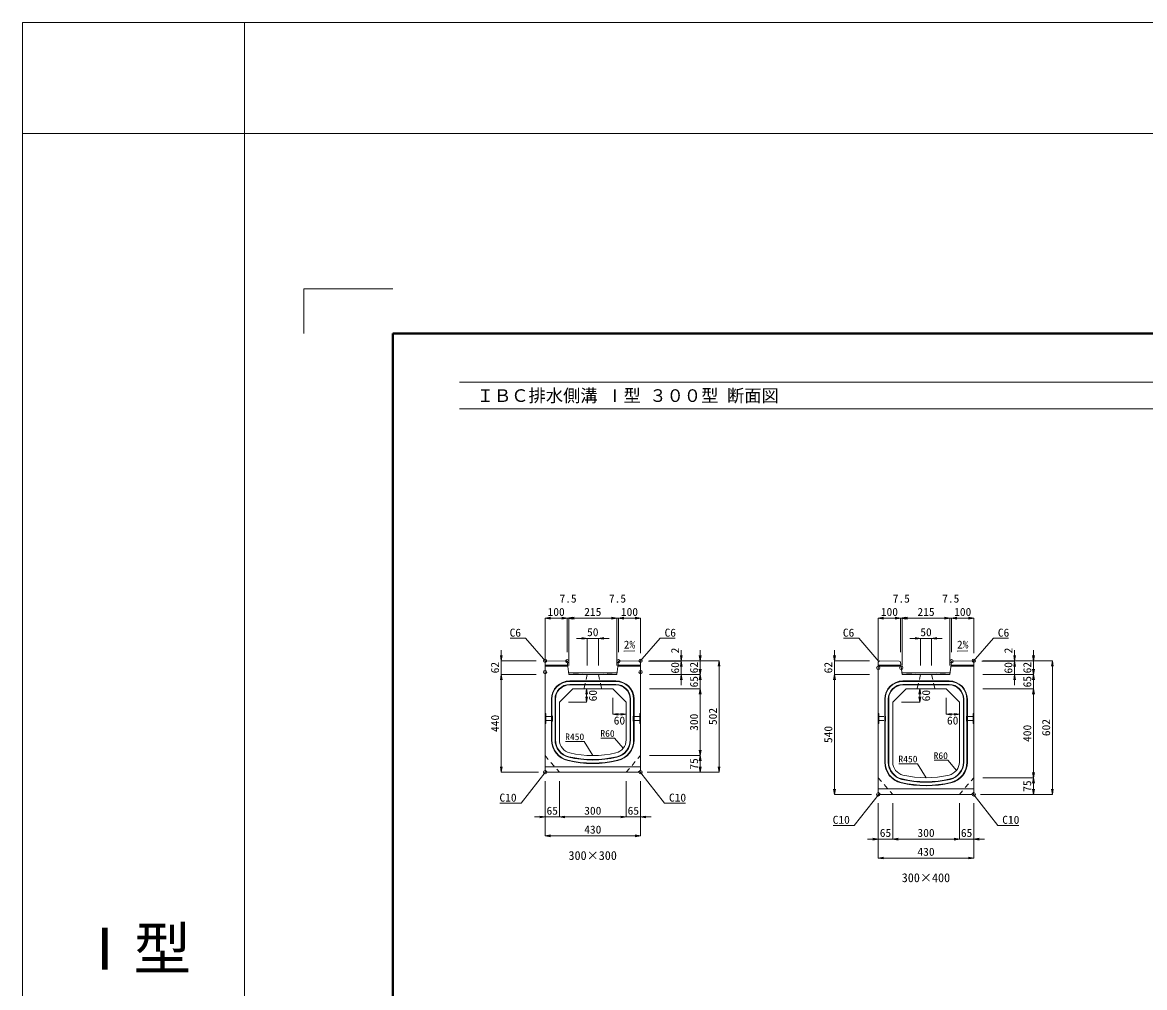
# Model space of a CAD drawing. Units: millimetres at full size. Extents: x -1267 to 18002, y -8037 to 14483.
# Drawn here: x -1267 to 3784, y 10138 to 14483 of the extents above; entities that cross this region are included whole.
import ezdxf
from ezdxf.enums import TextEntityAlignment as Align

# ---------------------------------------------------------------- set-up
doc = ezdxf.new("R2010")
doc.units = ezdxf.units.MM
doc.header["$LTSCALE"] = 30
doc.header["$PDMODE"] = 32
doc.header["$PDSIZE"] = 15
doc.linetypes.add('USER1', pattern=[1.35, 0.75, -0.6])
for name, color, linetype, lineweight in [('0_2', 5, 'Continuous', 13), ('Defpoints_3', 1, 'Continuous', 13), ('インサート', 3, 'USER1', 9), ('図枠', 7, 'Continuous', 5), ('寸法線', 7, 'Continuous', 13), ('引出線', 4, 'Continuous', 13), ('排水孔', 30, 'USER1', 9), ('本体', 2, 'Continuous', 13), ('目地', 132, 'Continuous', 5), ('補助線', 8, 'Continuous', 13)]:
    doc.layers.add(name, color=color, linetype=linetype, lineweight=lineweight)
doc.layers.add('文字', color=7, linetype='Continuous')
doc.styles.add('ＭＳ ゴシック', font='')
doc.styles.add('ＭＳ 明朝', font='')
doc.styles.get('ＭＳ ゴシック').set_extended_font_data('MS Gothic')
doc.styles.get('ＭＳ 明朝').set_extended_font_data('MS Mincho')

# ---------------------------------------------------------------- blocks, each defined once
blk = doc.blocks.new('open_arrow')
at = {"color": 0, "linetype": 'Continuous', "lineweight": -2}
blk.add_lwpolyline([(7.5, 1.25), (0, 0), (7.5, -1.25)], dxfattribs=at)

msp = doc.modelspace()

# ---------------------------------------------------------------- linework, layer by layer
at = {"layer": '0_2'}
for p, q in [((-1267.22, 14483.45), (18001.66, 14483.45)), ((-1267.22, 14483.45), (-1267.22, -8037.05)), ((-267.22, 14483.45), (-267.22, -8037.05)), ((-1267.22, 13983.45), (18001.66, 13983.45))]:
    msp.add_line(p, q, dxfattribs=at)
at = {"layer": 'Defpoints_3'}
for p, q in [((0, 13283.37), (400, 13283.37)), ((0, 13083.37), (0, 13283.37)), ((0, 13283.37), (400, 13283.37)), ((0, 13083.37), (0, 13283.37))]:
    msp.add_line(p, q, dxfattribs=at)
at = {"layer": 'インサート'}
for p, q in [((1088.2, 11358.21), (1115.2, 11358.21)), ((1088.2, 11358.21), (1088.2, 11341.21)), ((1088.2, 11341.21), (1115.2, 11341.21)), ((1118.2, 11362.21), (1115.2, 11362.21)), ((1115.2, 11362.21), (1115.2, 11337.21)), ((1115.2, 11337.21), (1118.2, 11337.21)), ((1118.2, 11337.21), (1118.2, 11362.21)), ((1481.8, 11362.21), (1484.8, 11362.21)), ((1481.8, 11337.21), (1481.8, 11362.21)), ((1484.8, 11337.21), (1481.8, 11337.21)), ((1484.8, 11362.21), (1484.8, 11337.21)), ((1511.8, 11358.21), (1484.8, 11358.21)), ((1511.8, 11341.21), (1484.8, 11341.21)), ((1511.8, 11358.21), (1511.8, 11341.21)), ((2588.2, 11358.21), (2615.2, 11358.21)), ((2588.2, 11358.21), (2588.2, 11341.21)), ((2588.2, 11341.21), (2615.2, 11341.21)), ((2618.2, 11362.21), (2615.2, 11362.21)), ((2615.2, 11362.21), (2615.2, 11337.21)), ((2615.2, 11337.21), (2618.2, 11337.21)), ((2618.2, 11337.21), (2618.2, 11362.21)), ((2981.8, 11362.21), (2984.8, 11362.21)), ((2981.8, 11337.21), (2981.8, 11362.21)), ((2984.8, 11337.21), (2981.8, 11337.21)), ((2984.8, 11362.21), (2984.8, 11337.21)), ((3011.8, 11358.21), (2984.8, 11358.21)), ((3011.8, 11341.21), (2984.8, 11341.21)), ((3011.8, 11358.21), (3011.8, 11341.21))]:
    msp.add_line(p, q, dxfattribs=at)
at = {"layer": '図枠', "lineweight": 40}
for p, q in [((400, 7543.37), (400, 13083.37)), ((400, 13083.37), (8200, 13083.37))]:
    msp.add_line(p, q, dxfattribs=at)
at = {"layer": '図枠', "lineweight": 13}
for p, q in [((700, 12863.37), (7900, 12863.37)), ((700, 12743.37), (7900, 12743.37))]:
    msp.add_line(p, q, dxfattribs=at)
at = {"layer": '寸法線'}
for p, q in [((1085, 11801.45), (1233, 11801.45)), ((1085, 11611.71), (1085, 11801.45)), ((1137, 11801.45), (1240.5, 11801.45)), ((1185, 11647.71), (1185, 11801.45)), ((1185, 11647.71), (1185, 11801.45)), ((1192.5, 11587.71), (1192.5, 11801.45)), ((1192.5, 11801.45), (1407.5, 11801.45)), ((1192.5, 11587.71), (1192.5, 11801.45)), ((1359.5, 11801.45), (1463, 11801.45)), ((1407.5, 11587.71), (1407.5, 11801.45)), ((1407.5, 11587.71), (1407.5, 11801.45)), ((1415, 11647.71), (1415, 11801.45)), ((1415, 11801.45), (1515, 11801.45)), ((1415, 11647.71), (1415, 11801.45)), ((1515, 11643.71), (1515, 11801.45)), ((2585, 11801.45), (2733, 11801.45)), ((2585, 11611.71), (2585, 11801.45)), ((2637, 11801.45), (2740.5, 11801.45)), ((2685, 11647.71), (2685, 11801.45)), ((2685, 11647.71), (2685, 11801.45)), ((2692.5, 11587.71), (2692.5, 11801.45)), ((2692.5, 11801.45), (2907.5, 11801.45)), ((2692.5, 11587.71), (2692.5, 11801.45)), ((2859.5, 11801.45), (2963, 11801.45)), ((2907.5, 11587.71), (2907.5, 11801.45)), ((2907.5, 11587.71), (2907.5, 11801.45)), ((2915, 11647.71), (2915, 11801.45)), ((2915, 11801.45), (3015, 11801.45)), ((2915, 11647.71), (2915, 11801.45)), ((3015, 11643.71), (3015, 11801.45)), ((1227, 11710.26), (1373, 11710.26)), ((1275, 11587.71), (1275, 11710.26)), ((1325, 11587.71), (1325, 11710.26)), ((2727, 11710.26), (2873, 11710.26)), ((2775, 11587.71), (2775, 11710.26)), ((2825, 11587.71), (2825, 11710.26)), ((887.87, 11499.71), (887.87, 11657.71)), ((1698.51, 11559.71), (1698.51, 11657.71)), ((1783.51, 11499.71), (1783.51, 11657.71)), ((2387.87, 11499.71), (2387.87, 11657.71)), ((3198.51, 11559.71), (3198.51, 11657.71)), ((3283.51, 11499.71), (3283.51, 11657.71)), ((1045, 11609.71), (887.87, 11609.71)), ((1550.92, 11607.71), (1698.51, 11607.71)), ((1550.92, 11607.71), (1698.51, 11607.71)), ((1555, 11609.71), (1783.51, 11609.71)), ((1555, 11609.71), (1698.51, 11609.71)), ((1555, 11609.71), (1868.51, 11609.71)), ((1698.51, 11499.71), (1698.51, 11607.71)), ((1783.51, 11434.71), (1783.51, 11595.71)), ((1868.51, 11107.71), (1868.51, 11609.71)), ((2545, 11609.71), (2387.87, 11609.71)), ((3050.92, 11607.71), (3198.51, 11607.71)), ((3050.92, 11607.71), (3198.51, 11607.71)), ((3055, 11609.71), (3283.51, 11609.71)), ((3055, 11609.71), (3368.51, 11609.71)), ((3055, 11609.71), (3198.51, 11609.71)), ((3198.51, 11499.71), (3198.51, 11607.71)), ((3283.51, 11434.71), (3283.51, 11595.71)), ((3368.51, 11007.71), (3368.51, 11609.71)), ((887.87, 11107.71), (887.87, 11547.71)), ((1045, 11547.71), (887.87, 11547.71)), ((1045, 11547.71), (887.87, 11547.71)), ((1555, 11547.71), (1783.51, 11547.71)), ((1555, 11547.71), (1783.51, 11547.71)), ((1555, 11547.71), (1698.51, 11547.71)), ((2387.87, 11007.71), (2387.87, 11547.71)), ((2545, 11547.71), (2387.87, 11547.71)), ((2545, 11547.71), (2387.87, 11547.71)), ((3055, 11547.71), (3283.51, 11547.71)), ((3055, 11547.71), (3283.51, 11547.71)), ((3055, 11547.71), (3198.51, 11547.71)), ((1272.17, 11422.71), (1272.17, 11482.71)), ((1555, 11482.71), (1783.51, 11482.71)), ((1555, 11482.71), (1783.51, 11482.71)), ((1783.51, 11182.71), (1783.51, 11482.71)), ((2772.17, 11422.71), (2772.17, 11482.71)), ((3055, 11482.71), (3283.51, 11482.71)), ((3055, 11482.71), (3283.51, 11482.71)), ((3283.51, 11082.71), (3283.51, 11482.71)), ((1190, 11422.71), (1272.17, 11422.71)), ((1390, 11442.71), (1390, 11368.48)), ((2690, 11422.71), (2772.17, 11422.71)), ((2890, 11442.71), (2890, 11368.48)), ((1390, 11368.48), (1450, 11368.48)), ((2890, 11368.48), (2950, 11368.48)), ((1555, 11182.71), (1783.51, 11182.71)), ((1555, 11182.71), (1783.51, 11182.71)), ((1783.51, 11107.71), (1783.51, 11182.71)), ((1055, 11107.71), (887.87, 11107.71)), ((1085, 11067.71), (1085, 10906.55)), ((1085, 11067.71), (1085, 10821.55)), ((1150, 11067.71), (1150, 10906.55)), ((1150, 11067.71), (1150, 10906.55)), ((1450, 11067.71), (1450, 10906.55)), ((1450, 11067.71), (1450, 10906.55)), ((1515, 11067.71), (1515, 10906.55)), ((1515, 11067.71), (1515, 10821.55)), ((1545, 11107.71), (1783.51, 11107.71)), ((1545, 11107.71), (1868.51, 11107.71)), ((3055, 11082.71), (3283.51, 11082.71)), ((3055, 11082.71), (3283.51, 11082.71)), ((3283.51, 11007.71), (3283.51, 11082.71)), ((2555, 11007.71), (2387.87, 11007.71)), ((2585, 10967.71), (2585, 10806.55)), ((2585, 10967.71), (2585, 10721.55)), ((2650, 10967.71), (2650, 10806.55)), ((2650, 10967.71), (2650, 10806.55)), ((2950, 10967.71), (2950, 10806.55)), ((2950, 10967.71), (2950, 10806.55)), ((3015, 10967.71), (3015, 10806.55)), ((3015, 10967.71), (3015, 10721.55)), ((3045, 11007.71), (3283.51, 11007.71)), ((3045, 11007.71), (3368.51, 11007.71)), ((1037, 10906.55), (1198, 10906.55)), ((1150, 10906.55), (1450, 10906.55)), ((1402, 10906.55), (1563, 10906.55)), ((1085, 10821.55), (1515, 10821.55)), ((2537, 10806.55), (2698, 10806.55)), ((2650, 10806.55), (2950, 10806.55)), ((2902, 10806.55), (3063, 10806.55)), ((2585, 10721.55), (3015, 10721.55))]:
    msp.add_line(p, q, dxfattribs=at)
at = {"layer": '引出線'}
for points in [[(1088, 11606.65), (996.97, 11710.97), (928.62, 11710.97)], [(1512, 11606.65), (1603.03, 11710.97), (1671.38, 11710.97)], [(2588, 11606.65), (2496.97, 11710.97), (2428.62, 11710.97)], [(3012, 11606.65), (3103.03, 11710.97), (3171.38, 11710.97)], [(1439.91, 11653.15), (1488.62, 11654.13), (1439.88, 11653.15)], [(2939.91, 11653.15), (2988.62, 11654.13), (2939.88, 11653.15)], [(1300, 11182.71), (1261.49, 11246.26), (1177.31, 11246.26)], [(1437.07, 11216.03), (1398.48, 11261.43), (1336.25, 11261.43)], [(1090, 11112.71), (977.02, 10968.28), (882.35, 10968.28)], [(1510, 11112.71), (1622.98, 10968.28), (1717.65, 10968.28)], [(2800, 11082.71), (2761.49, 11146.26), (2677.31, 11146.26)], [(2937.07, 11116.03), (2898.48, 11161.43), (2836.25, 11161.43)], [(2590, 11012.71), (2477.02, 10868.28), (2382.35, 10868.28)], [(3010, 11012.71), (3122.98, 10868.28), (3217.65, 10868.28)]]:
    msp.add_lwpolyline(points, dxfattribs=at)
at = {"layer": '排水孔'}
for p, q in [((1275, 11547.71), (1191.5, 11555.71)), ((1275, 11547.71), (1260, 11482.71)), ((1325, 11547.71), (1408.5, 11555.71)), ((1325, 11547.71), (1340, 11482.71)), ((2775, 11547.71), (2691.5, 11555.71)), ((2775, 11547.71), (2760, 11482.71)), ((2825, 11547.71), (2908.5, 11555.71)), ((2825, 11547.71), (2840, 11482.71))]:
    msp.add_line(p, q, dxfattribs=at)
at = {"layer": '本体'}
for p, q in [((1085, 11609.71), (1085, 11117.71)), ((1085, 11609.71), (1185, 11607.71)), ((1091, 11609.59), (1085, 11603.71)), ((1192.5, 11547.71), (1185, 11607.71)), ((1407.5, 11547.71), (1415, 11607.71)), ((1509, 11609.59), (1415, 11607.71)), ((1509, 11609.59), (1515, 11603.71)), ((1515, 11117.71), (1515, 11603.71)), ((2591, 11609.59), (2585, 11603.71)), ((2585, 11603.71), (2585, 11017.71)), ((2591, 11609.59), (2679.81, 11607.81)), ((2692.5, 11547.71), (2685.64, 11602.56)), ((2907.5, 11547.71), (2914.36, 11602.56)), ((3009, 11609.59), (2920.19, 11607.81)), ((3009, 11609.59), (3015, 11603.71)), ((3015, 11017.71), (3015, 11603.71)), ((1192.5, 11547.71), (1407.5, 11547.71)), ((2692.5, 11547.71), (2907.5, 11547.71)), ((1150, 11422.71), (1210, 11482.71)), ((1210, 11482.71), (1390, 11482.71)), ((1390, 11482.71), (1450, 11422.71)), ((2650, 11422.71), (2710, 11482.71)), ((2710, 11482.71), (2890, 11482.71)), ((2890, 11482.71), (2950, 11422.71)), ((1150, 11422.71), (1150, 11253.24)), ((1450, 11253.24), (1450, 11422.71)), ((2650, 11422.71), (2650, 11153.24)), ((2950, 11153.24), (2950, 11422.71)), ((1085, 11117.71), (1095, 11107.71)), ((1505, 11107.71), (1515, 11117.71)), ((1095, 11107.71), (1505, 11107.71)), ((2585, 11017.71), (2595, 11007.71)), ((3005, 11007.71), (3015, 11017.71)), ((2595, 11007.71), (3005, 11007.71))]:
    msp.add_line(p, q, dxfattribs=at)
at = {"layer": '本体', "lineweight": 9}
for p, q in [((1191.5, 11555.71), (1408.5, 11555.71)), ((2691.5, 11555.71), (2908.5, 11555.71)), ((1085, 11374.21), (1088.2, 11372.21)), ((1088.2, 11372.21), (1088.2, 11327.21)), ((1515, 11374.21), (1511.8, 11372.21)), ((1511.8, 11372.21), (1511.8, 11327.21)), ((2585, 11374.21), (2588.2, 11372.21)), ((2588.2, 11372.21), (2588.2, 11327.21)), ((3015, 11374.21), (3011.8, 11372.21)), ((3011.8, 11372.21), (3011.8, 11327.21)), ((1088.2, 11327.21), (1085, 11325.21)), ((1511.8, 11327.21), (1515, 11325.21)), ((2588.2, 11327.21), (2585, 11325.21)), ((3011.8, 11327.21), (3015, 11325.21)), ((1085, 11132.71), (1515, 11132.71)), ((2585, 11032.71), (3015, 11032.71))]:
    msp.add_line(p, q, dxfattribs=at)
at = {"layer": '本体', "linetype": 'USER1', "lineweight": 9}
for p, q in [((1085, 11182.71), (1150, 11107.71)), ((1450, 11107.71), (1515, 11182.71)), ((2585, 11082.71), (2650, 11007.71)), ((2950, 11007.71), (3015, 11082.71))]:
    msp.add_line(p, q, dxfattribs=at)
at = {"layer": '本体'}
for centre, radius, start, end in [((1179.69, 11601.81), 6, 7.12502, 88.85424), ((1420.31, 11601.81), 6, 91.14576, 172.87498), ((2679.69, 11601.81), 6, 7.12502, 88.85424), ((2920.31, 11601.81), 6, 91.14576, 172.87498), ((1210, 11253.24), 60, 180, 256.65764), ((1390, 11253.24), 60, 283.34236, 0), ((1300, 11632.71), 450, 256.65764, 283.34236), ((2710, 11153.24), 60, 180, 256.65764), ((2890, 11153.24), 60, 283.34236, 0), ((2800, 11532.71), 450, 256.65764, 283.34236)]:
    msp.add_arc(centre, radius, start, end, dxfattribs=at)
at = {"layer": '目地'}
for p, q in [((1085, 11589.71), (1187.25, 11589.71)), ((1085, 11585.71), (1187.75, 11585.71)), ((1515, 11585.71), (1412.25, 11585.71)), ((1515, 11589.71), (1412.75, 11589.71)), ((2585, 11589.71), (2687.25, 11589.71)), ((2585, 11585.71), (2687.75, 11585.71)), ((3015, 11585.71), (2912.25, 11585.71)), ((3015, 11589.71), (2912.75, 11589.71)), ((1404, 11518.71), (1196, 11518.71)), ((1404, 11516.71), (1196, 11516.71)), ((2904, 11518.71), (2696, 11518.71)), ((2904, 11516.71), (2696, 11516.71)), ((1404, 11502.71), (1196, 11502.71)), ((1404, 11500.71), (1196, 11500.71)), ((2904, 11502.71), (2696, 11502.71)), ((2904, 11500.71), (2696, 11500.71)), ((1114, 11436.71), (1114, 11253.24)), ((1116, 11436.71), (1116, 11253.24)), ((1130, 11436.71), (1130, 11253.24)), ((1132, 11436.71), (1132, 11253.24)), ((1468, 11253.24), (1468, 11436.71)), ((1470, 11253.24), (1470, 11436.71)), ((1484, 11253.24), (1484, 11436.71)), ((1486, 11253.24), (1486, 11436.71)), ((2614, 11436.71), (2614, 11153.24)), ((2616, 11436.71), (2616, 11153.24)), ((2630, 11436.71), (2630, 11153.24)), ((2632, 11436.71), (2632, 11153.24)), ((2968, 11153.24), (2968, 11436.71)), ((2970, 11153.24), (2970, 11436.71)), ((2984, 11153.24), (2984, 11436.71)), ((2986, 11153.24), (2986, 11436.71))]:
    msp.add_line(p, q, dxfattribs=at)
for centre, radius, start, end in [((1196, 11436.71), 82, 90, 180), ((1196, 11436.71), 80, 90, 180), ((1404, 11436.71), 82, 0, 90), ((1404, 11436.71), 80, 0, 90), ((2696, 11436.71), 82, 90, 180), ((2696, 11436.71), 80, 90, 180), ((2904, 11436.71), 82, 0, 90), ((2904, 11436.71), 80, 0, 90), ((1196, 11436.71), 66, 90, 180), ((1196, 11436.71), 64, 90, 180), ((1404, 11436.71), 66, 0, 90), ((1404, 11436.71), 64, 0, 90), ((2696, 11436.71), 66, 90, 180), ((2696, 11436.71), 64, 90, 180), ((2904, 11436.71), 66, 0, 90), ((2904, 11436.71), 64, 0, 90), ((1210, 11253.24), 96, 180, 256.65764), ((1210, 11253.24), 94, 180, 256.65764), ((1210, 11253.24), 80, 180, 256.65764), ((1210, 11253.24), 78, 180, 256.65764), ((1390, 11253.24), 78, 283.34236, 0), ((1390, 11253.24), 80, 283.34236, 0), ((1390, 11253.24), 94, 283.34236, 0), ((1390, 11253.24), 96, 283.34236, 0), ((1300, 11632.71), 470, 256.65764, 283.34236), ((1300, 11632.71), 468, 256.65764, 283.34236), ((1300, 11632.71), 486, 256.65764, 283.34236), ((1300, 11632.71), 484, 256.65764, 283.34236), ((2710, 11153.24), 96, 180, 256.65764), ((2710, 11153.24), 94, 180, 256.65764), ((2710, 11153.24), 80, 180, 256.65764), ((2710, 11153.24), 78, 180, 256.65764), ((2890, 11153.24), 78, 283.34236, 360), ((2890, 11153.24), 80, 283.34236, 360), ((2890, 11153.24), 94, 283.34236, 0), ((2890, 11153.24), 96, 283.34236, 0), ((2800, 11532.71), 484, 256.65764, 283.34236), ((2800, 11532.71), 470, 256.65764, 283.34236), ((2800, 11532.71), 468, 256.65764, 283.34236), ((2800, 11532.71), 486, 256.65764, 283.34236)]:
    msp.add_arc(centre, radius, start, end, dxfattribs=at)
at = {"layer": '補助線'}
for p in [(1085, 11609.71), (1515, 11609.71), (3015, 11609.71), (1185, 11607.71), (1415, 11607.71), (2585, 11577.71), (2688.75, 11577.71), (2915, 11607.71), (1085, 11558.9), (1515, 11558.9), (1085, 11107.71), (1515, 11107.71), (2585, 11007.71), (3015, 11007.71)]:
    msp.add_point(p, dxfattribs=at)

# ---------------------------------------------------------------- block references
at = {"layer": '寸法線', "xscale": 3.2, "yscale": 3.2}
for p in [(1085, 11801.45), (1185, 11801.45), (1192.5, 11801.45), (1192.5, 11801.45), (1415, 11801.45), (1415, 11801.45), (2585, 11801.45), (2685, 11801.45), (2692.5, 11801.45), (2692.5, 11801.45), (2915, 11801.45), (2915, 11801.45), (1325, 11710.26), (2825, 11710.26), (1390, 11368.48), (2890, 11368.48), (1150, 10906.55), (1150, 10906.55), (1515, 10906.55), (1085, 10821.55), (2650, 10806.55), (2650, 10806.55), (3015, 10806.55), (2585, 10721.55)]:
    msp.add_blockref('open_arrow', p, dxfattribs=at)
for p, rotation in [((1185, 11801.45), 180), ((1407.5, 11801.45), 180), ((1407.5, 11801.45), 180), ((1515, 11801.45), 180), ((2685, 11801.45), 180), ((2907.5, 11801.45), 180), ((2907.5, 11801.45), 180), ((3015, 11801.45), 180), ((1275, 11710.26), 180), ((2775, 11710.26), 180), ((887.87, 11609.71), 90), ((1698.51, 11609.71), 90), ((1783.51, 11609.71), 90), ((2387.87, 11609.71), 90), ((3198.51, 11609.71), 90), ((3283.51, 11609.71), 90), ((1698.51, 11607.71), 270), ((1698.51, 11607.71), 270), ((1783.51, 11547.71), 90), ((1868.51, 11609.71), 270), ((3198.51, 11607.71), 270), ((3198.51, 11607.71), 270), ((3283.51, 11547.71), 90), ((3368.51, 11609.71), 270), ((887.87, 11547.71), 270), ((887.87, 11547.71), 270), ((1698.51, 11547.71), 270), ((1783.51, 11547.71), 270), ((2387.87, 11547.71), 270), ((2387.87, 11547.71), 270), ((3198.51, 11547.71), 270), ((3283.51, 11547.71), 270), ((1272.17, 11482.71), 270), ((1783.51, 11482.71), 270), ((1783.51, 11482.71), 270), ((2772.17, 11482.71), 270), ((3283.51, 11482.71), 270), ((3283.51, 11482.71), 270), ((1272.17, 11422.71), 90), ((2772.17, 11422.71), 90), ((1450, 11368.48), 180), ((2950, 11368.48), 180), ((1783.51, 11182.71), 90), ((1783.51, 11182.71), 270), ((887.87, 11107.71), 90), ((1783.51, 11107.71), 90), ((1868.51, 11107.71), 90), ((3283.51, 11082.71), 90), ((3283.51, 11082.71), 270), ((2387.87, 11007.71), 90), ((3283.51, 11007.71), 90), ((3368.51, 11007.71), 90), ((1085, 10906.55), 180), ((1450, 10906.55), 180), ((1450, 10906.55), 180), ((1515, 10821.55), 180), ((2585, 10806.55), 180), ((2950, 10806.55), 180), ((2950, 10806.55), 180), ((3015, 10721.55), 180)]:
    msp.add_blockref('open_arrow', p, dxfattribs=dict(at, rotation=rotation))
at = {"layer": '引出線'}
for p, xscale, yscale, rotation in [((1439.91, 11653.15), 0.16, 0.16, 1.1), ((2939.91, 11653.15), 0.16, 0.16, 1.1), ((1088, 11606.65), 0.16, 0.16, 131.1), ((1512, 11606.65), 0.16, 0.16, 48.9), ((2588, 11606.65), 0.16, 0.16, 131.1), ((3012, 11606.65), 0.16, 0.16, 48.9), ((1437.07, 11216.03), 0.133, 0.133, 130.4), ((1300, 11182.71), 0.133, 0.133, 121.2), ((1090, 11112.71), 0.16, 0.16, 232), ((1510, 11112.71), 0.16, 0.16, 308), ((2937.07, 11116.03), 0.133, 0.133, 130.4), ((2800, 11082.71), 0.133, 0.133, 121.2), ((2590, 11012.71), 0.16, 0.16, 232), ((3010, 11012.71), 0.16, 0.16, 308)]:
    msp.add_blockref('open_arrow', p, dxfattribs=dict(at, xscale=xscale, yscale=yscale, rotation=rotation))

# ---------------------------------------------------------------- texts
at = {"layer": '0_2', "color": 7, "style": 'ＭＳ ゴシック'}
msp.add_text('Ⅰ型', height=189.9, dxfattribs=at).set_placement((-767.22, 10313.37), align=Align.MIDDLE_CENTER)
at = {"layer": '図枠', "style": 'ＭＳ ゴシック'}
msp.add_text('\u3000ＩＢＣ排水側溝 Ⅰ型 ３００型 断面図', height=56.96, dxfattribs=at).set_placement((700, 12803.37), align=Align.MIDDLE_LEFT)
at = {"layer": '寸法線', "style": 'ＭＳ 明朝', "width": 1.05}
for s, p in [('7.5', (1188.75, 11889.45)), ('7.5', (1411.25, 11889.45)), ('7.5', (2688.75, 11889.45)), ('7.5', (2911.25, 11889.45)), ('100', (1135, 11829.45)), ('215', (1300, 11829.45)), ('100', (1465, 11829.45)), ('100', (2635, 11829.45)), ('215', (2800, 11829.45)), ('100', (2965, 11829.45)), ('50', (1300, 11738.26)), ('50', (2800, 11738.26)), ('60', (1420, 11340.48)), ('60', (2920, 11340.48)), ('65', (1117.5, 10934.55)), ('300', (1300, 10934.55)), ('65', (1482.5, 10934.55)), ('430', (1300, 10849.55)), ('65', (2617.5, 10834.55)), ('300', (2800, 10834.55)), ('65', (2982.5, 10834.55)), ('430', (2800, 10749.55))]:
    msp.add_text(s, height=36.03, dxfattribs=at).set_placement(p, align=Align.MIDDLE_CENTER)
for s, p in [('2', (1670.51, 11655.63)), ('2', (3170.51, 11655.63)), ('62', (859.87, 11578.71)), ('60', (1670.51, 11577.71)), ('62', (1755.51, 11578.71)), ('62', (2359.87, 11578.71)), ('60', (3170.51, 11577.71)), ('62', (3255.51, 11578.71)), ('65', (1755.51, 11515.21)), ('65', (3255.51, 11515.21)), ('60', (1300.17, 11452.71)), ('60', (2800.17, 11452.71)), ('300', (1755.51, 11332.71)), ('502', (1840.51, 11358.71)), ('440', (859.87, 11327.71)), ('400', (3255.51, 11282.71)), ('602', (3340.51, 11308.71)), ('540', (2359.87, 11277.71)), ('75', (1755.51, 11145.21)), ('75', (3255.51, 11045.21))]:
    msp.add_text(s, height=36.03, rotation=90, dxfattribs=at).set_placement(p, align=Align.MIDDLE_CENTER)
at = {"layer": '引出線', "style": 'ＭＳ 明朝', "width": 1.05}
for s, height, p in [('C6', 36.03, (976.97, 11754.17)), ('C6', 36.03, (2476.97, 11754.17)), ('R450', 30.02, (1261.49, 11282.26)), ('R60', 30.02, (1398.48, 11297.43)), ('R450', 30.02, (2761.49, 11182.26)), ('R60', 30.02, (2898.48, 11197.43)), ('C10', 36.03, (957.02, 11011.48)), ('C10', 36.03, (2457.02, 10911.48))]:
    msp.add_text(s, height=height, dxfattribs=at).set_placement(p, align=Align.TOP_RIGHT)
for s, p in [('C6', (1623.03, 11754.17)), ('C6', (3123.03, 11754.17)), ('C10', (1642.98, 11011.48)), ('C10', (3142.98, 10911.48))]:
    msp.add_text(s, height=36.03, dxfattribs=at).set_placement(p, align=Align.TOP_LEFT)
for p in [(1438.94, 11700.04), (2938.94, 11700.04)]:
    msp.add_text('2%', height=36.03, rotation=1.146, dxfattribs=at).set_placement(p, align=Align.TOP_LEFT)
at = {"layer": '文字', "style": 'ＭＳ 明朝'}
for s, p in [('300×300', (1299.52, 10732.74)), ('300×400', (2799.52, 10632.74))]:
    msp.add_text(s, height=40.03, dxfattribs=at).set_placement(p, align=Align.MIDDLE_CENTER)

doc.saveas('drawing.dxf')
